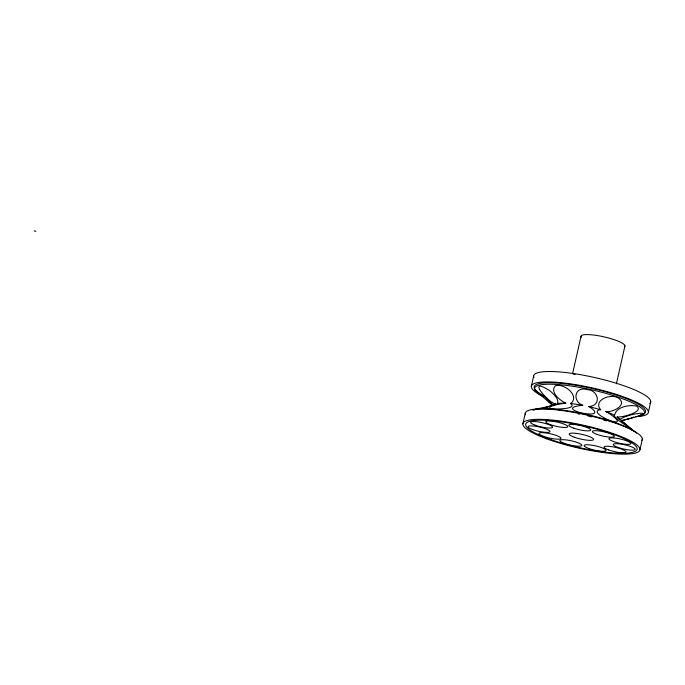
<?xml version="1.0" encoding="UTF-8"?>
<svg xmlns="http://www.w3.org/2000/svg" width="685" height="685" viewBox="0 0 685 685"><rect width="100%" height="100%" fill="white"/><g stroke="black" fill="none" stroke-linecap="round" stroke-linejoin="round"><path stroke-width="1.03" d="M522.878 423.895L525.224 413.5M531.312 386.477L533.649 376.074M572.711 373.179L581.026 336.284M616.389 383.823L624.934 345.916M639.97 449.583L642.316 439.179M648.404 412.156L650.75 401.761M535.319 409.279C542.571 407.592 550.038 406.607 557.051 404.004C560.219 399.903 553.215 393.789 550.081 390.904C526.226 375.697 546.579 401.778 555.706 404.116A33.377 6.482 12.7 0 0 554.405 405.118M620.088 419.52C628.017 412.807 661.316 410.075 629.798 418.569M553.292 404.938L555.706 404.116M552.872 405.083L548.514 406.522M570.605 403.559C580.435 396.298 564.02 382.667 555.364 385.783C549.49 391.931 560.073 400.597 565.682 403.131C564.817 403.362 545.346 405.751 550.406 408.466C552.718 409.493 578.568 409.399 570.605 403.559A33.377 6.482 12.7 0 1 582.738 405.357C571.949 401.299 574.518 385.809 587.156 389.594C598.519 390.013 601.987 405.717 588.954 406.522C613.897 422.499 548.514 408.414 582.738 405.357M548.274 406.59L546.099 407.25M545.611 407.387L543.684 407.917M544.883 407.943L545.602 407.746M629.215 418.698L630.217 418.441M630.003 418.509L633.788 417.276L633.24 417.096M628.95 418.792L625.97 419.537M629.164 418.732L627.794 419.074M627.332 419.194L627.922 419.057M626.869 419.306L621.749 420.633M625.533 419.657L620.995 420.753M534.711 409.425L533.478 409.878L534.591 409.827M542.272 408.286L541.099 408.577M547.709 407.224L548.385 407.07M538.641 409.125L537.742 409.305M605.805 411.539C612.202 412.73 627.289 405.563 619.171 398.576C612.279 392.702 592.679 399.663 600.462 409.553C589.374 411.651 609.47 421.147 613.743 421.669C624.592 423.613 608.1 412.233 605.805 411.539A33.377 6.482 12.7 0 1 614.531 415.333C616.286 406.65 628.95 404.63 636.485 406.042C645.056 411.779 621.492 417.79 617.108 416.934A33.377 6.482 12.7 0 1 619.3 419.323M614.531 415.333L614.188 415.718L615.053 417.037L619.291 420.95L633.753 430.814L617.108 416.934M34.25 230.862L35.825 231.333M621.646 421.258L622.083 421.575M622.391 421.797L625.585 424.34M552.435 404.938L551.913 404.51M625.765 424.486L629.549 427.723M551.742 404.364L548.728 401.735M553.129 405.811L536.115 391.109L543.941 396.118L553.369 405.246M629.763 427.911L630.414 428.493M630.637 428.682L631.065 429.075M631.279 429.264L632.735 430.608M573.242 374.138A57.095 11.088 12.7 0 1 575.126 374.412M533.992 377.615A59.963 11.645 12.7 0 1 594.195 377.426A59.963 11.645 12.7 0 1 649.842 403.491M540.722 395.168A59.963 11.645 12.7 0 1 552.872 382.059A59.963 11.645 12.7 0 1 630.979 399.723A59.963 11.645 12.7 0 1 635.766 416.651M537.4 391.803A57.095 11.088 12.7 0 1 592.499 388.541A57.095 11.088 12.7 0 1 640.295 415.067M525.429 414.742A59.963 11.645 12.7 0 1 584.536 414.579A59.963 11.645 12.7 0 1 641.956 440.275M578.217 413.843A57.095 11.088 12.7 0 1 579.578 414.108M587.781 415.881A57.095 11.088 12.7 0 1 591.857 416.857M603.768 420.068A57.095 11.088 12.7 0 1 606.43 420.873M532.707 409.964A56.324 10.943 12.7 0 1 585.983 414.314A56.324 10.943 12.7 0 1 636.656 433.203M543.162 396.529A56.324 10.943 12.7 0 1 553.583 384.302A56.324 10.943 12.7 0 1 625.431 399.834A56.324 10.943 12.7 0 1 636.091 416.608M557.89 403.508A33.377 6.482 12.7 0 1 565.904 403.208M588.466 406.556A33.377 6.482 12.7 0 1 600.865 409.878M581.411 337.268A22.485 4.367 12.7 0 1 603.202 336.677A22.485 4.367 12.7 0 1 624.463 346.67M546.647 438.811A59.963 11.645 12.7 0 0 639.61 450.67A59.963 11.645 12.7 0 0 558.018 420.736A59.963 11.645 12.7 0 0 546.647 438.811M550.766 439.59A57.095 11.088 12.7 0 0 637.076 449.454A57.095 11.088 12.7 0 0 556.434 421.181A57.095 11.088 12.7 0 0 550.766 439.59M543.214 436.225A11.243 2.183 12.7 0 0 560.835 438.571A11.243 2.183 12.7 0 0 545.825 432.946A11.243 2.183 12.7 0 0 543.214 436.225M532.665 429.572A11.243 2.183 12.7 0 0 549.986 431.721A11.243 2.183 12.7 0 0 534.531 426.121A11.243 2.183 12.7 0 0 532.665 429.572M550.637 424.726A11.243 2.183 12.7 0 0 567.754 426.746A11.243 2.183 12.7 0 0 552.033 421.164A11.243 2.183 12.7 0 0 550.637 424.726M573.833 428.202A11.243 2.183 12.7 0 0 590.778 430.111A11.243 2.183 12.7 0 0 574.835 424.554A11.243 2.183 12.7 0 0 573.833 428.202M613.375 441.508A11.243 2.183 12.7 0 0 630.808 443.743A11.243 2.183 12.7 0 0 615.524 438.126A11.243 2.183 12.7 0 0 613.375 441.508M617.784 447.339A11.243 2.183 12.7 0 0 635.166 449.531A11.243 2.183 12.7 0 0 619.788 443.923A11.243 2.183 12.7 0 0 617.784 447.339M608.605 449.934A11.243 2.183 12.7 0 0 625.927 452.083A11.243 2.183 12.7 0 0 610.463 446.483A11.243 2.183 12.7 0 0 608.605 449.934M589.1 448.589A11.243 2.183 12.7 0 0 606.054 450.507A11.243 2.183 12.7 0 0 590.119 444.942A11.243 2.183 12.7 0 0 589.1 448.589M535.096 425.162A11.243 2.183 12.7 0 0 552.521 427.389A11.243 2.183 12.7 0 0 537.228 421.78A11.243 2.183 12.7 0 0 535.096 425.162M597.32 434.495A11.243 2.183 12.7 0 0 614.299 436.431A11.243 2.183 12.7 0 0 598.399 430.865A11.243 2.183 12.7 0 0 597.32 434.495M564.748 443.495A11.243 2.183 12.7 0 0 581.796 445.464A11.243 2.183 12.7 0 0 565.99 439.89A11.243 2.183 12.7 0 0 564.748 443.495M574.184 437.167A12.493 2.423 12.7 0 0 593.544 439.642A12.493 2.423 12.7 0 0 576.547 433.408A12.493 2.423 12.7 0 0 574.184 437.167"/></g></svg>
